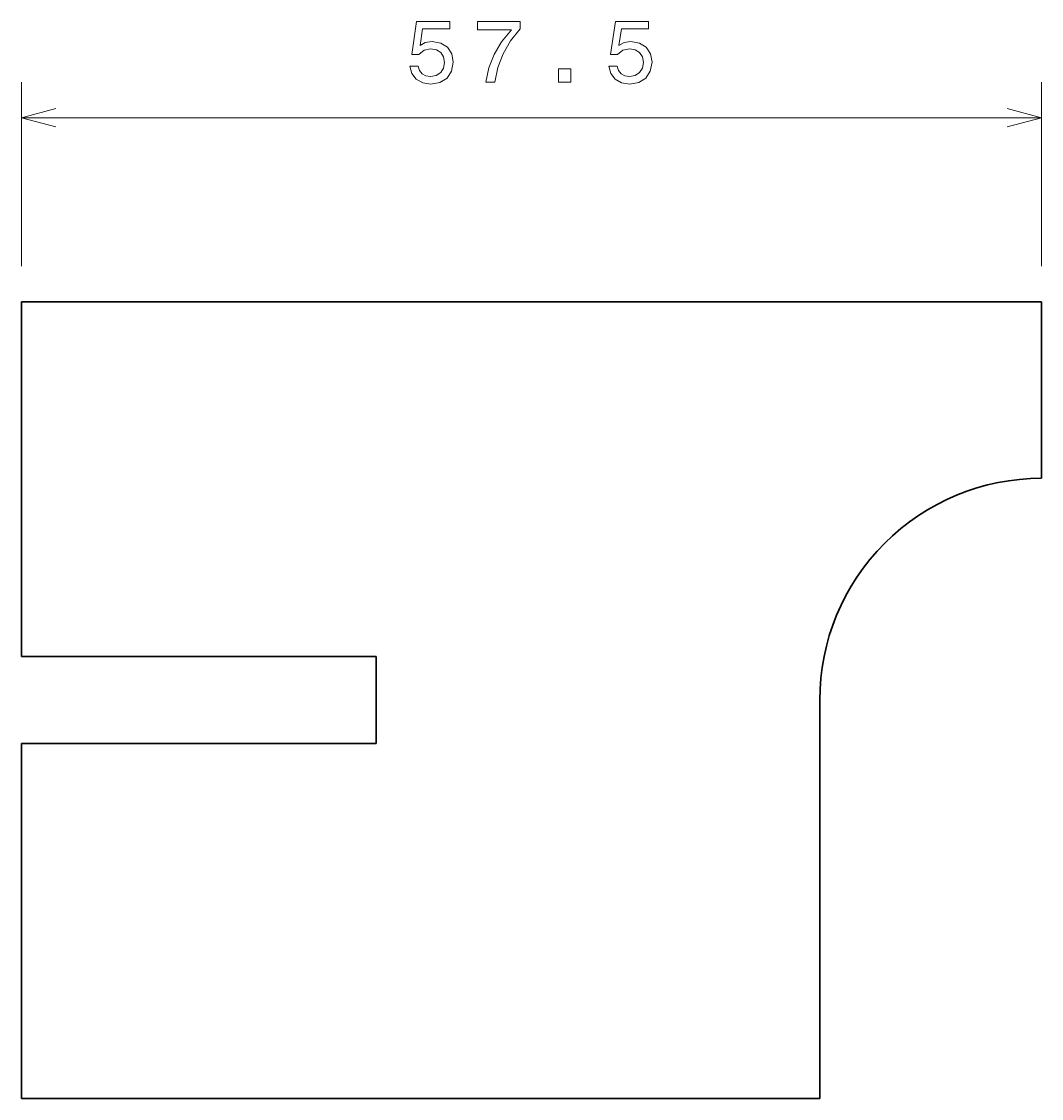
# Model space of a CAD drawing. Extents: x 51.8 to 109.3, y 82.6 to 143.2.
import ezdxf

# ---------------------------------------------------------------- set-up
doc = ezdxf.new("R2010")
doc.units = 0

msp = doc.modelspace()

# ---------------------------------------------------------------- linework, layer by layer
at = {"color": 7, "lineweight": 13, "ltscale": 0.259146}
for p, q in [((51.760002, 129.449997), (51.760002, 139.815826)), ((109.260002, 129.449997), (109.260002, 139.815826))]:
    msp.add_line(p, q, dxfattribs=at)
at = {"color": 7, "lineweight": 13}
msp.add_line((51.760002, 137.815826), (109.260002, 137.815826), dxfattribs=at)
at = {"color": 7, "lineweight": 35}
for p, q in [((51.760002, 127.449997), (109.260002, 127.449997)), ((51.760002, 107.449997), (51.760002, 127.449997)), ((71.760002, 107.449997), (51.760002, 107.449997)), ((96.760002, 105), (96.760002, 82.550003)), ((51.760002, 102.550003), (71.760002, 102.550003)), ((51.760002, 82.550003), (51.760002, 102.550003)), ((96.760002, 82.550003), (51.760002, 82.550003))]:
    msp.add_line(p, q, dxfattribs=at)
at = {"color": 7, "lineweight": 35, "ltscale": 0.24875}
msp.add_line((109.260002, 117.5), (109.260002, 127.449997), dxfattribs=at)
at = {"color": 7, "lineweight": 35, "ltscale": 0.1225}
msp.add_line((71.760002, 102.550003), (71.760002, 107.449997), dxfattribs=at)
at = {"color": 7, "lineweight": 13}
for points in [[(73.655251, 140.728653), (73.766197, 140.315109), (74.013313, 139.99234), (74.376427, 139.790604), (74.840408, 139.714966), (75.34977, 139.80574), (75.748184, 140.052856), (76.000351, 140.446228), (76.096169, 140.950546), (76.010437, 141.419571), (75.768356, 141.787735), (75.390121, 142.024765), (74.900925, 142.110489), (74.522682, 142.049973), (74.230179, 141.883545), (74.371384, 142.82663), (75.904526, 142.82663), (75.904526, 143.240173), (74.033493, 143.240173), (73.756111, 141.384277), (74.159569, 141.384277), (74.45208, 141.621307), (74.825279, 141.707031), (75.148041, 141.651566), (75.395157, 141.490173), (75.551498, 141.243057), (75.606979, 140.925339), (75.551498, 140.607605), (75.390121, 140.360489), (75.142998, 140.204163), (74.825279, 140.148682), (74.557983, 140.18399), (74.351212, 140.299973), (74.199913, 140.481537), (74.124268, 140.728653)], [(77.940979, 139.815826), (78.450348, 139.815826), (78.616776, 140.647964), (78.909279, 141.424622), (79.32283, 142.145798), (79.86245, 142.821594), (79.86245, 143.240173), (77.461876, 143.240173), (77.461876, 142.78125), (79.378304, 142.78125), (78.823547, 142.100403), (78.404961, 141.389313), (78.11245, 140.632828)], [(84.863319, 140.728653), (84.974266, 140.315109), (85.22139, 139.99234), (85.584496, 139.790604), (86.048477, 139.714966), (86.557838, 139.80574), (86.956253, 140.052856), (87.20842, 140.446228), (87.304237, 140.950546), (87.218506, 141.419571), (86.976425, 141.787735), (86.59819, 142.024765), (86.108994, 142.110489), (85.730751, 142.049973), (85.438248, 141.883545), (85.579453, 142.82663), (87.112595, 142.82663), (87.112595, 143.240173), (85.241562, 143.240173), (84.96418, 141.384277), (85.367638, 141.384277), (85.660149, 141.621307), (86.033348, 141.707031), (86.35611, 141.651566), (86.603233, 141.490173), (86.759567, 141.243057), (86.815048, 140.925339), (86.759567, 140.607605), (86.59819, 140.360489), (86.351067, 140.204163), (86.033348, 140.148682), (85.766052, 140.18399), (85.55928, 140.299973), (85.407982, 140.481537), (85.332336, 140.728653)], [(82.030029, 139.815826), (82.725998, 139.815826), (82.725998, 140.567261), (82.030029, 140.567261)]]:
    msp.add_lwpolyline(points, close=True, dxfattribs=at)
for points in [[(53.691856, 138.333466), (51.760002, 137.815826), (53.691856, 137.298187)], [(107.328156, 137.298187), (109.260002, 137.815826), (107.328156, 138.333466)]]:
    msp.add_lwpolyline(points, dxfattribs=at)
at = {"color": 7, "lineweight": 35}
msp.add_arc((109.260002, 105), 12.5, 90.000003, 180.000005, dxfattribs=at)

doc.saveas('drawing.dxf')
